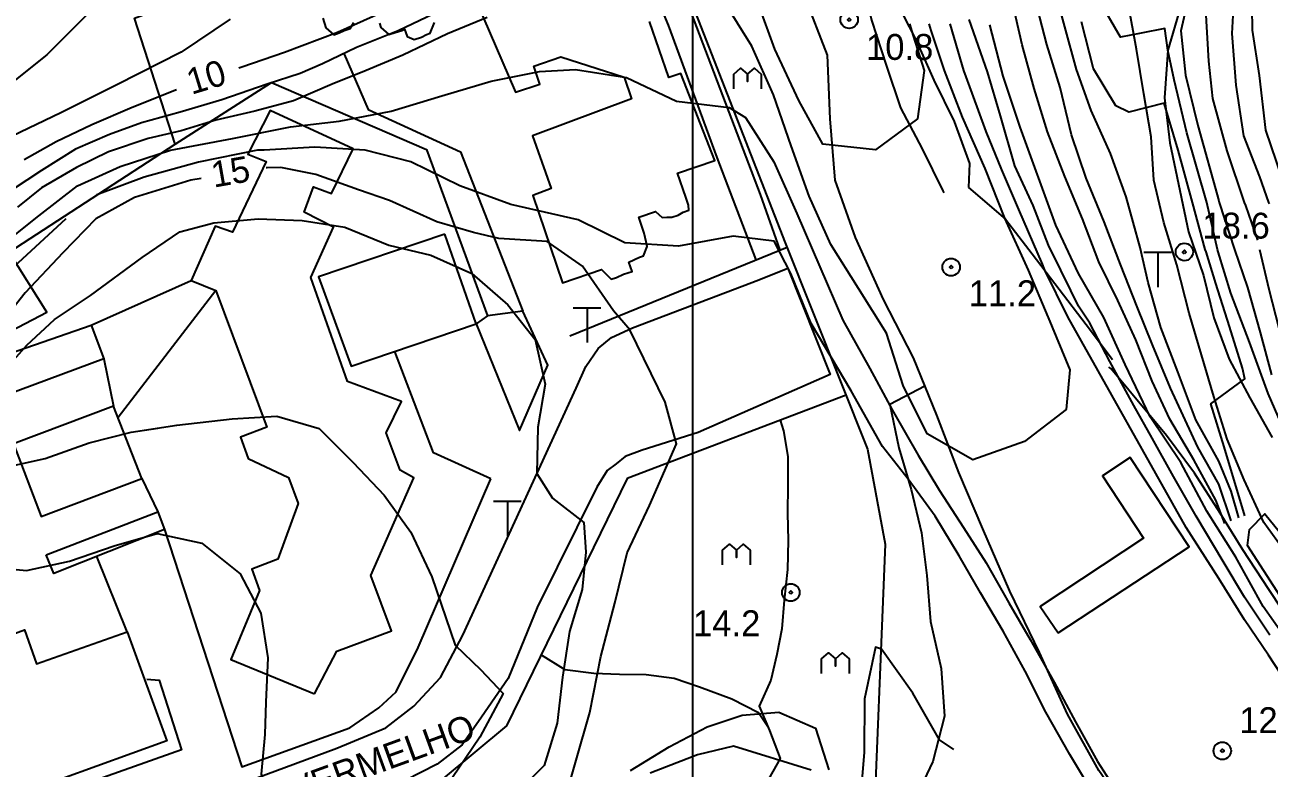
# Model space of a CAD drawing. Extents: x 555347 to 556479, y 8560498 to 8561653.
# Drawn here: x 556122.6 to 556266.9, y 8561298 to 8561384.2 of the extents above; entities that cross this region are included whole.
import ezdxf

# ---------------------------------------------------------------- set-up
doc = ezdxf.new("R2010")
doc.units = 0
doc.header["$MEASUREMENT"] = 0
for name, color, linetype in [('10', 24, 'CONTINUOUS'), ('12', 3, 'CONTINUOUS'), ('13', 3, 'CONTINUOUS'), ('14', 3, 'CONTINUOUS'), ('20', 4, 'CONTINUOUS'), ('30', 2, 'CONTINUOUS'), ('31', 255, 'CONTINUOUS'), ('38', 255, 'CONTINUOUS'), ('4', 255, 'CONTINUOUS'), ('44', 255, 'CONTINUOUS'), ('5', 1, 'CONTINUOUS'), ('50', 255, 'CONTINUOUS'), ('6', 2, 'CONTINUOUS'), ('7', 42, 'CONTINUOUS')]:
    doc.layers.add(name, color=color, linetype=linetype)

# ---------------------------------------------------------------- blocks, each defined once
blk = doc.blocks.new('COD007', base_point=(556370.32, 8561240.38))
at = {"layer": '4'}
for points in [[(556370.316, 8561241.3956), (556370.5168, 8561241.3792), (556370.7156, 8561241.318), (556370.9212, 8561241.2012), (556371.1236, 8561241.0072), (556371.2452, 8561240.7848), (556371.3152, 8561240.5864), (556371.3332, 8561240.3828), (556371.314, 8561240.188), (556371.2436, 8561239.9836), (556371.1232, 8561239.7764), (556370.9232, 8561239.5776), (556370.718, 8561239.4492), (556370.5176, 8561239.396), (556370.3128, 8561239.3792), (556370.108, 8561239.3984), (556369.9132, 8561239.4596), (556369.7048, 8561239.5812), (556369.5112, 8561239.7812), (556369.3808, 8561239.9844), (556369.3248, 8561240.184), (556369.3128, 8561240.386), (556369.3268, 8561240.5876), (556369.38, 8561240.79), (556369.5116, 8561240.9964), (556369.7064, 8561241.1968), (556369.9148, 8561241.3292), (556370.1204, 8561241.3896)], [(556370.32, 8561240.18), (556370.12, 8561240.38), (556370.32, 8561240.58), (556370.52, 8561240.38)]]:
    blk.add_lwpolyline(points, close=True, dxfattribs=at)
blk = doc.blocks.new('COD140', base_point=(555924.61, 8561329.59))
at = {"layer": '30'}
blk.add_lwpolyline([(555923.01, 8561327.89), (555923.01, 8561329.59), (555923.81, 8561330.298333), (555924.607333, 8561329.587167), (555924.61, 8561328.74), (555924.607333, 8561329.587167), (555925.41, 8561330.298333), (555926.207333, 8561329.587167), (555926.21, 8561327.89)], dxfattribs=at)
blk = doc.blocks.new('COD013', base_point=(555984.05, 8561208.14))
at = {"layer": '50'}
for p, q in [((555985.645993, 8561212.14), (555982.445993, 8561212.14)), ((555984.0524, 8561212.1364), (555984.0524, 8561208.1444))]:
    blk.add_line(p, q, dxfattribs=at)

msp = doc.modelspace()

# ---------------------------------------------------------------- linework, layer by layer
at = {"layer": '10'}
for points in [[(556182.98, 8561430.2, 12.87), (556210.77, 8561358.93, 16.19), (556220.31, 8561335.01, 17.22), (556222.37, 8561323.98, 17.25), (556220.84, 8561286.95, 16.62)], [(556108.29, 8561341.25, 18.07), (556106.61, 8561345.92, 17.21), (556113.61, 8561349.26, 17.26), (556115.92, 8561346.09, 17.43), (556125.12, 8561350.86, 16.95), (556120.77, 8561357.85, 16.11), (556140.03, 8561370.34, 16.35), (556135.29, 8561384.95, 16), (556149.88, 8561390.44, 16.45)], [(556140.03, 8561370.34, 16.35), (556151.2, 8561377.51, 16.71), (556169.15, 8561369.73, 16.9), (556176.22, 8561350.44, 17.49), (556174.91, 8561349.51, 21.56), (556179.95, 8561337.15, 17.69), (556183.25, 8561344.75, 17.32), (556180.34, 8561351.01, 17.07), (556176.22, 8561350.44, 17.49)], [(556185.78, 8561348.14, 17.25), (556210.98, 8561358.4, 16.69)], [(556130.28, 8561349.36, 20.74), (556141.86, 8561354.57, 49.41)], [(556144.72, 8561353.41, 48.27), (556133.4, 8561338.65, 20.23)], [(556176.63, 8561331.57, 17.58), (556169.96, 8561334.56, 17.45), (556165.49, 8561346.32, 20.22)], [(556131.73, 8561345.48, 20.2), (556132.88, 8561339.97, 20.74)], [(556217.82, 8561341.24, 16.24), (556192.45, 8561331.6, 15.73), (556178.45, 8561302.93, 17), (556166.96, 8561293.37, 20.23)], [(556136.14, 8561331.61, 20.38), (556138.02, 8561327.73, 20.67)], [(556138.79, 8561325.69, 20.82), (556147.76, 8561298.15, 19.04), (556160.26, 8561302.67, 18.64), (556163.62, 8561304.99, 18.64), (556165.66, 8561306.87, 18.64), (556168.2, 8561311.99, 18.45), (556176.63, 8561331.57, 17.58)], [(556134.47, 8561313.81, 49.47), (556130.92, 8561322.55, 20.57)]]:
    msp.add_polyline3d(points, dxfattribs=at)
at = {"layer": '12'}
msp.add_polyline3d([(556145.75, 8561295.48, 17.73), (556158.77, 8561300.33, 17.73), (556164.43, 8561302.7, 17.7), (556167.7, 8561305.21, 17.7), (556170.79, 8561308.53, 17.46), (556173.38, 8561313.42, 17.05), (556186.52, 8561342.06, 15.46), (556187.64, 8561344.57, 15.19), (556189.06, 8561346.67, 15.19), (556190.63, 8561347.94, 15.19), (556193.07, 8561349.05, 15.18), (556207.69, 8561354.62, 15.15), (556211.05, 8561355.97, 15.17), (556215.96, 8561343.67, 14.99), (556200.65, 8561336.94, 15.14), (556194.18, 8561334.88, 15.57), (556192.21, 8561334.14, 15.57), (556191.14, 8561333.31, 15.57), (556190.1, 8561332.52, 15.57), (556188.91, 8561330.59, 15.57), (556182.01, 8561316.62, 16.15), (556178.63, 8561308.39, 16.9), (556175.53, 8561303.93, 17.54), (556173.31, 8561300.7, 17.65), (556170.4, 8561298.47, 17.65), (556164.78, 8561295.62, 17.83)], dxfattribs=at)
at = {"layer": '13'}
for points in [[(556210.19, 8561358.07, 16.69), (556207.88, 8561364.52, 10.3), (556195.82, 8561396.26, 10.35), (556184.46, 8561425.69, 8.38), (556172.52, 8561420.27, 8.51), (556168.21, 8561405.31, 8.41), (556166.68, 8561400.78, 8.41), (556181.51, 8561405.5, 11.7), (556178.34, 8561414.66, 11.7), (556179.11, 8561416.39, 11.7)], [(556207.41, 8561356.94, 15.13), (556202.89, 8561368.8, 14.39), (556197.24, 8561384.17, 12.68), (556188.46, 8561405.12, 11.26), (556183.02, 8561418.81, 8.75), (556181.85, 8561420.58, 8.61), (556179.77, 8561417.34, 8.61), (556179.11, 8561416.39, 11.7)]]:
    msp.add_polyline3d(points, dxfattribs=at)
at = {"layer": '14'}
for points in [[(556223.53, 8561387.16), (556225.95, 8561382.36), (556228, 8561377.79), (556230.34, 8561373), (556232.14, 8561368.1), (556232.03, 8561365.35)], [(556269.28, 8561322.32), (556266.28, 8561326.48), (556263.99, 8561331.44), (556262.03, 8561336.15), (556260.46, 8561341.09), (556259.02, 8561345.94), (556257.61, 8561350.75), (556256.16, 8561356.36), (556254.66, 8561361.29), (556253.51, 8561366.18), (556253.21, 8561371.2), (556252.36, 8561376.19), (556251.5, 8561381.36), (556250.55, 8561386.65)]]:
    msp.add_lwpolyline(points, dxfattribs=at)
for points in [[(556187.5, 8561436.7, 7.18), (556190.24, 8561432.47, 8.02), (556193.18, 8561428.39, 8.79), (556196.23, 8561424.33, 9.1), (556199.29, 8561420.34, 9.32), (556202.34, 8561416.28, 9.49), (556205.63, 8561412.15, 9.97), (556210.03, 8561409.06, 10.04), (556215.74, 8561400.63, 10.27), (556217.11, 8561395.54, 10.45), (556219.48, 8561390.39, 10.54), (556220.77, 8561384.73, 10.79), (556222.51, 8561379.41, 10.89), (556224.13, 8561374.57, 11.08), (556226.63, 8561369.83, 11.18), (556229.03, 8561364.96, 11.34), (556229.15, 8561364.73, 11.47)], [(556256.58, 8561386.14, 20.45), (556255.14, 8561381.24, 20), (556254.74, 8561375.73, 19.63), (556255.38, 8561370.52, 18.85), (556257.53, 8561360.2, 18.52), (556259.26, 8561355.13, 18.52), (556260.48, 8561350.23, 18.74), (556262.25, 8561345.44, 19.03), (556264.64, 8561340.93, 19.24), (556267.22, 8561336.33, 19.42)], [(556226.97, 8561342.31, 11.58), (556222.89, 8561340.16, 13.14), (556223.95, 8561335.14, 13.89), (556225.36, 8561330.33, 14.37), (556226.56, 8561325.3, 14.4), (556227.2, 8561320.33, 14.4), (556227.61, 8561315.01, 14.43), (556228.86, 8561309.57, 14.48), (556229.24, 8561304.03, 14.55), (556227.87, 8561298.8, 14.82), (556222.34, 8561287.11, 16.62)], [(556210.19, 8561338.34, 15.13), (556210.56, 8561337.11, 14.62), (556211.07, 8561334.14, 14.53), (556211.06, 8561330.84, 14.5), (556211.03, 8561327.58, 14.5), (556211.11, 8561324.42, 14.5), (556211.03, 8561321.06, 14.5), (556210.66, 8561317.48, 14.5), (556210.37, 8561314.15, 14.5), (556209.79, 8561311.18, 14.5), (556209.08, 8561308.23, 14.5), (556207.74, 8561305.18, 14.3), (556208.95, 8561302.37, 12.76), (556210.17, 8561299.12, 12.19), (556207.27, 8561293.98, 8.99), (556204.77, 8561292.13, 9), (556202.37, 8561290.29, 8.37), (556200.01, 8561288.42, 7.99), (556199.71, 8561285.09, 6.5), (556198.71, 8561282.1, 6.5), (556197.67, 8561279.15, 5.46), (556197.54, 8561277.92, 5.3)], [(556182.45, 8561311.13, 16.05), (556185.21, 8561309.44, 15.56), (556188.56, 8561309.03, 14.91), (556191.56, 8561308.92, 14.55), (556194.64, 8561308.88, 14.39), (556197.88, 8561308.45, 14.25), (556200.83, 8561307.42, 14.16), (556204.56, 8561306.03, 14.1), (556207.65, 8561304.47, 14.02), (556208.74, 8561302.85, 13.63)]]:
    msp.add_polyline3d(points, dxfattribs=at)
at = {"layer": '20'}
for points in [[(556159.6, 8561380.78, 15.3), (556162.41, 8561374.38, 15.86), (556173.1, 8561369.46, 15.7), (556180.34, 8561351.01, 17.07)], [(556136.72, 8561308.32, 19.27), (556138.18, 8561308.23, 19.23), (556140.74, 8561300.12, 18.92), (556116.39, 8561291.53, 18.78), (556116.31, 8561292.8, 18.78)], [(556136.72, 8561308.32, 19.27), (556138.18, 8561308.23, 19.23), (556140.74, 8561300.12, 18.92), (556116.39, 8561291.53, 18.78), (556116.31, 8561292.8, 18.78)]]:
    msp.add_polyline3d(points, dxfattribs=at)
at = {"layer": '30'}
for points in [[(556266.02, 8561270.71, 12.48), (556260.77, 8561278.72, 12.57), (556256.04, 8561285.05, 12.6), (556251.35, 8561291.65, 12.67), (556247.14, 8561297.73, 12.72), (556243.51, 8561304.27, 12.72), (556240.26, 8561311.41, 12.58), (556236.82, 8561318.53, 12.37), (556233.69, 8561325.76, 11.94), (556230.89, 8561332.29, 11.7), (556228.33, 8561338.94, 11.57), (556225.65, 8561345.57, 11.47), (556222.17, 8561352.34, 11.23), (556218.92, 8561359.55, 11.17), (556216.57, 8561366.17, 11.02), (556215.97, 8561373.31, 10.87), (556215.65, 8561380.67, 10.72), (556213.01, 8561387.58, 10.52), (556208.45, 8561393.52, 10.14), (556205.36, 8561400.03, 9.97), (556205.77, 8561407.18, 9.83), (556207.05, 8561411.15, 9.95)], [(556232.03, 8561365.35, 12.24), (556236.31, 8561361.67, 12.23), (556239.4, 8561357.64, 12.23), (556245.67, 8561349.46, 12.23), (556248.73, 8561345.4, 12.23)]]:
    msp.add_polyline3d(points, dxfattribs=at)
at = {"layer": '31'}
msp.add_polyline3d([(556291.3, 8561284.2, 20.89), (556288.29, 8561288.62, 20.89), (556285.5, 8561293, 20.95), (556282.5, 8561297.16, 20.93), (556279.3, 8561301.49, 20.85), (556276.32, 8561305.79, 19.97), (556273.14, 8561309.94, 19.79), (556269.8, 8561314.29, 19.45), (556266.84, 8561318.73, 18.57), (556263.82, 8561323.33, 17.68), (556261.19, 8561327.58, 17.54), (556258.21, 8561332.21, 16.97), (556254.99, 8561336.58, 16.23), (556248.52, 8561344.35, 12.3), (556248.28, 8561344.49, 11.79)], dxfattribs=at)
at = {"layer": '44'}
msp.add_lwpolyline([(556200, 8561650.18), (556200, 8560498.19)], dxfattribs=at)
at = {"layer": '5'}
for points in [[(556269.34, 8561335.5, 20), (556266.75, 8561341.44, 20), (556264.6, 8561347.39, 20), (556262.44, 8561353.09, 20), (556260.97, 8561357.86, 20), (556260.88, 8561358.16, 20), (556259.64, 8561363.6, 20), (556257.35, 8561371.66, 20), (556255.87, 8561377.83, 20), (556255.13, 8561381.25, 20), (556254.79, 8561383.78, 20), (556252.03, 8561383.22, 20), (556249.65, 8561382.77, 20), (556247.13, 8561387.15, 20)], [(556164.88, 8561386.02, 10), (556158.86, 8561383.29, 10), (556152.71, 8561380.98, 10), (556147.76, 8561379.28, 10), (556147.41, 8561379.16, 10)], [(556269.79, 8561311.64, 15), (556266.19, 8561316.76, 15), (556263, 8561322.46, 15), (556259.65, 8561327.81, 15), (556256.66, 8561333.44, 15), (556253.09, 8561338.75, 15), (556250.2, 8561344.83, 15), (556247.73, 8561350.26, 15), (556244.77, 8561355.37, 15), (556242.14, 8561360.96, 15), (556238.02, 8561372.31, 15), (556236.02, 8561378.25, 15), (556234.51, 8561384.19, 15)], [(556140.19, 8561376.66, 10), (556135.02, 8561374.61, 10), (556130.36, 8561372.61, 10), (556126.2, 8561370.62, 10), (556122.5, 8561368.55, 10)], [(556184.85, 8561293.13, 15), (556188.11, 8561304.47, 15), (556189.4, 8561310.97, 15), (556191, 8561317.15, 15), (556192.42, 8561322.98, 15), (556195.04, 8561328.48, 15), (556198.14, 8561335.61, 15), (556196.83, 8561340.44, 15), (556192.76, 8561348.84, 15), (556190.84, 8561351.05, 15), (556187.25, 8561356.22, 15), (556183.14, 8561359.06, 15), (556177.54, 8561359.42, 15), (556174.63, 8561360.12, 15), (556170.37, 8561361.36, 15), (556164.86, 8561363.83, 15), (556161.26, 8561365.07, 15), (556156.32, 8561366.86, 15), (556152.28, 8561367.65, 15), (556150.68, 8561367.6, 15), (556150.59, 8561367.6, 15)], [(556143.04, 8561366.36, 15), (556141.83, 8561366.19, 15), (556135.31, 8561364.17, 15), (556130.82, 8561361.69, 15), (556127, 8561357.76, 15), (556122.61, 8561353.13, 15), (556118.87, 8561348.42, 15)], [(556271.19, 8561313.28, 20), (556264.36, 8561323.82, 20), (556264.59, 8561325.69, 20), (556266.4, 8561327.49, 20), (556268.55, 8561324.82, 20)], [(556230.32, 8561300.16, 15), (556228.65, 8561301.3, 15), (556225.57, 8561306.72, 15), (556221.93, 8561311.79, 15), (556221.24, 8561312.03, 15), (556219.95, 8561306.03, 15), (556219.93, 8561299.86, 15), (556219.36, 8561293.34, 15), (556218.77, 8561286.9, 15), (556219.46, 8561283.22, 15), (556222.15, 8561281.3, 15), (556228.2, 8561276.87, 15), (556233.74, 8561273.2, 15), (556239.02, 8561269.96, 15), (556243.62, 8561266.19, 15), (556249.24, 8561267.77, 15), (556255.06, 8561270.04, 15), (556258.45, 8561271.7, 15)]]:
    msp.add_polyline3d(points, dxfattribs=at)
at = {"layer": '6'}
for points in [[(556263.35, 8561327.02, 18), (556262.47, 8561330.14, 18), (556261.03, 8561333.59, 18), (556258.39, 8561338.38, 18), (556256.31, 8561343.98, 18), (556254.31, 8561349.1, 18), (556252.87, 8561354.3, 18), (556251.91, 8561358.38, 18), (556250.29, 8561364.26, 18), (556248.48, 8561369.27, 18), (556246.23, 8561374.26, 18), (556244.56, 8561379, 18), (556243.17, 8561383.95, 18), (556241.88, 8561388.85, 18)], [(556257.67, 8561388.06, 21), (556256.63, 8561383.51, 21), (556257.17, 8561378.35, 21), (556258.63, 8561372.54, 21), (556261.06, 8561363.78, 21), (556261.08, 8561363.6, 21), (556262.88, 8561358.16, 21), (556264.39, 8561353.74, 21), (556265.86, 8561348.52, 21), (556267.16, 8561343.62, 21)], [(556268.34, 8561366.52, 24), (556266.48, 8561372, 24), (556265.75, 8561378.3, 24), (556264.95, 8561383.58, 24), (556264.87, 8561388.86, 24)], [(556227.4, 8561384.32, 12), (556227.64, 8561383.55, 12), (556229.2, 8561378.88, 12), (556231.28, 8561373.47, 12), (556233.91, 8561367.54, 12), (556236.21, 8561361.78, 12), (556238.92, 8561355.76, 12), (556241.2, 8561350.32, 12), (556241.26, 8561350.26, 12), (556243.78, 8561344.18, 12), (556243.36, 8561339.6, 12), (556238.53, 8561335.9, 12), (556232.51, 8561333.75, 12), (556227.21, 8561336.77, 12), (556224.43, 8561342.37, 12), (556222.5, 8561348.43, 12), (556219.28, 8561353.62, 12), (556216.07, 8561358.71, 12), (556213.55, 8561364.31, 12), (556211.45, 8561370.18, 12), (556209.39, 8561376.08, 12), (556206.91, 8561381.71, 12), (556203.56, 8561387.06, 12)], [(556225.16, 8561384.32, 11), (556225.6, 8561382.92, 11), (556226.88, 8561378.88, 11), (556226.1, 8561373.31, 11), (556221.25, 8561369.72, 11), (556215.13, 8561370.34, 11), (556212.35, 8561375.44, 11), (556209.56, 8561381.36, 11), (556207.58, 8561386.79, 11)], [(556261.75, 8561326.38, 16), (556260.69, 8561329.08, 16), (556258.15, 8561333.74, 16), (556255.35, 8561338.46, 16), (556253.33, 8561342.89, 16), (556251.43, 8561347.66, 16), (556249.35, 8561352.22, 16), (556247.15, 8561356.71, 16), (556245.22, 8561361.7, 16), (556243.18, 8561366.59, 16), (556241.17, 8561371.77, 16), (556239.65, 8561376.81, 16), (556238.23, 8561381.87, 16), (556237.07, 8561386.93, 16)], [(556262.47, 8561326.7, 17), (556261.03, 8561330.94, 17), (556258.63, 8561335.23, 17), (556255.43, 8561342.06, 17), (556253.35, 8561347.1, 17), (556251.59, 8561351.5, 17), (556249.66, 8561356.42, 17), (556247.76, 8561361.36, 17), (556245.66, 8561366.41, 17), (556243.96, 8561371.44, 17), (556242.63, 8561376.94, 17), (556241.11, 8561381.9, 17), (556239.75, 8561387.18, 17)], [(556262.79, 8561387.42, 23), (556262.55, 8561383.18, 23), (556263.03, 8561377.18, 23), (556263.91, 8561371.34, 23), (556265.75, 8561366.57, 23), (556266.8, 8561363.6, 23), (556266.88, 8561363.45, 23)], [(556170.81, 8561385.85, 11), (556165.87, 8561383.49, 11), (556161.04, 8561381.58, 11), (556157.11, 8561379.67, 11), (556154.52, 8561378.55, 11), (556150.7, 8561377.31, 11), (556145.42, 8561375.51, 11), (556140.59, 8561374.05, 11), (556136.1, 8561372.82, 11), (556132.39, 8561371.47, 11), (556128.46, 8561369.78, 11), (556124.52, 8561367.31, 11), (556119.36, 8561363.94, 11)], [(556130.28, 8561385.86, 8), (556125.15, 8561380.73, 8), (556121.1, 8561377.49, 8)], [(556146.4, 8561384.84, 9), (556140.7, 8561381.04, 9), (556133.25, 8561377.22, 9), (556126.77, 8561373.98, 9), (556121.1, 8561371.28, 9)], [(556176.21, 8561385.06, 12), (556171.6, 8561383.15, 12), (556166.43, 8561380.68, 12), (556162.16, 8561378.88, 12), (556158.23, 8561377.31, 12), (556153.74, 8561375.4, 12), (556149.24, 8561374.17, 12), (556144.75, 8561373.15, 12), (556140.7, 8561371.92, 12), (556136.88, 8561371.02, 12), (556132.28, 8561369.45, 12), (556128.57, 8561367.65, 12), (556124.52, 8561365.29, 12), (556121.72, 8561363.04, 12)], [(556266.98, 8561313.41, 14), (556264.02, 8561317.85, 14), (556261.55, 8561321.96, 14), (556258.43, 8561327.23, 14), (556255.79, 8561331.83, 14), (556253.33, 8561336.28, 14), (556251.19, 8561340.06, 14), (556248.39, 8561345.16, 14), (556246.09, 8561349.61, 14), (556244.79, 8561351.59, 14), (556243.88, 8561353.4, 14), (556242.72, 8561355.76, 14), (556241.31, 8561358.66, 14), (556239.5, 8561363.26, 14), (556237.39, 8561367.85, 14), (556235.72, 8561373.63, 14), (556234.24, 8561378.73, 14), (556232.1, 8561384.82, 14)], [(556259.51, 8561385.98, 22), (556259.83, 8561379.98, 22), (556260.31, 8561375.66, 22), (556261.99, 8561369.58, 22), (556264, 8561363.6, 22), (556264.14, 8561363.25, 22), (556265.52, 8561359.22, 22)], [(556269.96, 8561306.28, 13), (556266.82, 8561311.1, 13), (556264.02, 8561315.22, 13), (556261.06, 8561319.99, 13), (556257.27, 8561325.91, 13), (556243.52, 8561350.32, 13), (556240.88, 8561355.76, 13), (556240.58, 8561356.45, 13), (556237.86, 8561362.77, 13), (556235.88, 8561367.38, 13), (556234.07, 8561371.82, 13), (556232.43, 8561376.26, 13), (556231.48, 8561378.88, 13), (556231.28, 8561379.55, 13), (556229.88, 8561384.32, 13)], [(556264.07, 8561327.26, 19), (556261.67, 8561335.26, 19), (556260.11, 8561340.24, 19), (556264.08, 8561343.16, 19), (556263.78, 8561344.38, 19), (556262.3, 8561349.2, 19), (556260.71, 8561354.22, 19), (556259.58, 8561357.88, 19), (556259.48, 8561358.16, 19), (556258, 8561363.6, 19), (556256.35, 8561369.67, 19), (556254.71, 8561375.1, 19), (556250.62, 8561374.08, 19), (556249.1, 8561374.81, 19), (556246.51, 8561379.1, 19), (556245.11, 8561384.55, 19)], [(556119.36, 8561358.21, 13), (556124.19, 8561362.03, 13), (556128.68, 8561365.51, 13), (556133.63, 8561367.76, 13), (556139.47, 8561369.67, 13), (556146.66, 8561371.02, 13), (556153.4, 8561372.37, 13), (556159.02, 8561373.04, 13), (556165.08, 8561374.17, 13), (556170.93, 8561375.96, 13), (556176.66, 8561377.65, 13), (556182.27, 8561378.77, 13), (556186.43, 8561379, 13), (556192.37, 8561378.09, 13), (556198.15, 8561375.36, 13), (556204.25, 8561374.6, 13), (556206.14, 8561373.45, 13), (556209.45, 8561368.32, 13), (556212.1, 8561362.31, 13), (556214.76, 8561356.12, 13), (556217.45, 8561349.94, 13), (556220.58, 8561344.34, 13), (556223.16, 8561339.56, 13), (556226.17, 8561334.3, 13), (556228.64, 8561330.19, 13), (556231.44, 8561325.91, 13), (556234.07, 8561321.8, 13), (556236.71, 8561317.19, 13), (556239.17, 8561312.91, 13), (556241.97, 8561307.98, 13), (556244.44, 8561303.37, 13), (556246.98, 8561298.79, 13), (556250.11, 8561293.9, 13)], [(556246.32, 8561295.36, 14), (556243.78, 8561299.58, 14), (556240.98, 8561304.52, 14), (556238.57, 8561309.25, 14), (556236.03, 8561313.89, 14), (556233.41, 8561318.34, 14), (556230.95, 8561322.62, 14), (556228.15, 8561327.23, 14), (556225.02, 8561331.51, 14), (556222.06, 8561335.29, 14), (556218.43, 8561341.76, 14), (556213.76, 8561349.58, 14), (556211.4, 8561355.37, 14), (556209.49, 8561359.1, 14), (556204.73, 8561359.69, 14), (556198.37, 8561358.55, 14), (556192.18, 8561358.93, 14), (556186.77, 8561361.58, 14), (556178.96, 8561363.35, 14), (556173.04, 8561365.53, 14), (556167.33, 8561368.32, 14), (556162.05, 8561369.67, 14), (556156.21, 8561370.01, 14), (556150.32, 8561369.68, 14), (556149.58, 8561369.67, 14), (556142.72, 8561368.28, 14), (556136.43, 8561366.53, 14), (556130.93, 8561364.5, 14)], [(556118.89, 8561342.66, 16), (556122.81, 8561347.04, 16), (556126.04, 8561350.04, 16), (556130.19, 8561352.81, 16), (556136.19, 8561357.2, 16), (556140.57, 8561360.2, 16), (556144.49, 8561361.23, 16), (556149.65, 8561361.7, 16), (556154.75, 8561361.5, 16), (556159.7, 8561360.74, 16), (556164.81, 8561358.64, 16), (556169.68, 8561357.5, 16), (556174.42, 8561355.37, 16), (556178.6, 8561351.74, 16), (556181.76, 8561347.7, 16), (556182.94, 8561342.53, 16), (556182.07, 8561337.55, 16), (556181.94, 8561332.19, 16), (556183.79, 8561329.33, 16), (556187.41, 8561326.51, 16), (556187.64, 8561323.05, 16), (556187.2, 8561318.74, 16), (556185.74, 8561313.87, 16), (556184.93, 8561308.56, 16), (556184.33, 8561303.23, 16), (556182.79, 8561298.3, 16), (556179.12, 8561294.66, 16)], [(556127.33, 8561361.69, 14), (556121.27, 8561356.08, 14)], [(556265.76, 8561358.16, 22), (556266.86, 8561353.56, 22), (556268.01, 8561349.03, 22)], [(556119.64, 8561332.76, 17), (556124.96, 8561333.93, 17), (556130.04, 8561335.74, 17), (556134.93, 8561336.96, 17), (556140.2, 8561337.78, 17), (556146.61, 8561338.52, 17), (556151.82, 8561338.84, 17), (556156.72, 8561337.41, 17), (556160.65, 8561333.45, 17), (556164.24, 8561329.68, 17), (556167.36, 8561325.36, 17), (556169.77, 8561320.18, 17), (556172.49, 8561312.26, 17), (556175.48, 8561309.4, 17), (556178.07, 8561306.68, 17), (556175.35, 8561301.62, 17), (556171.35, 8561295.72, 17)], [(556119.64, 8561332.76, 17), (556124.96, 8561333.93, 17), (556130.04, 8561335.74, 17), (556134.93, 8561336.96, 17), (556138.01, 8561337.44, 17)], [(556114.71, 8561321.69, 18), (556122.78, 8561320.91, 18), (556127.77, 8561322.02, 18), (556132.95, 8561323.78, 18), (556137.94, 8561325.2, 18), (556143.1, 8561324.09, 18), (556147.54, 8561320.54, 18), (556149.96, 8561315.99, 18), (556150.78, 8561310.79, 18), (556150.53, 8561305.66, 18), (556150.43, 8561301.91, 18), (556149.99, 8561297.32, 18), (556151.16, 8561293.66, 18), (556152.24, 8561290.75, 18), (556150.21, 8561289.29, 18), (556145.79, 8561286.49, 18), (556141.97, 8561282.54, 18), (556137.47, 8561279.15, 18), (556132.94, 8561278.13, 18), (556127.46, 8561277.16, 18), (556122.29, 8561276.62, 18)], [(556122.78, 8561320.91, 18), (556127.77, 8561322.02, 18), (556132.95, 8561323.78, 18), (556137.94, 8561325.2, 18), (556138.01, 8561325.18, 18)], [(556192.81, 8561297.75, 14), (556197.29, 8561300.5, 14), (556201.71, 8561302.82, 14), (556205.76, 8561304.17, 14), (556210.03, 8561304.51, 14), (556214.29, 8561302.64, 14), (556215.84, 8561297.81, 14)], [(556213.79, 8561297.76, 13), (556204.75, 8561300.57, 13), (556200.59, 8561299.56, 13), (556195.1, 8561297.41, 13)]]:
    msp.add_polyline3d(points, dxfattribs=at)
at = {"layer": '7'}
for points in [[(556174.95, 8561386.86, 43.66), (556179.5, 8561376.4, 47.47), (556182.31, 8561377.31, 47.47), (556181.6, 8561379.39, 43.17), (556184.76, 8561380.47, 43.44), (556192.08, 8561378.11, 43.49), (556192.92, 8561375.63, 43.91), (556181.45, 8561371.33, 47.06), (556183.61, 8561365.2, 43.52), (556181.5, 8561364.41, 43.53), (556184.95, 8561354.29, 43.53), (556189.44, 8561355.82, 43.52), (556190.56, 8561354.72, 43.1), (556191.19, 8561354.89, 43.12), (556192.01, 8561355.28, 43.12), (556193, 8561355.61, 43.12), (556192.64, 8561356.66, 43.12), (556193.85, 8561357.25, 43.12), (556194.32, 8561357.41, 43.12), (556194.74, 8561358.51, 43.12), (556194.65, 8561359.03, 43.12), (556194.42, 8561360.02, 43.17), (556193.78, 8561361.9, 43.23), (556195.72, 8561362.57, 43.23), (556196.49, 8561361.87, 43.23), (556197.02, 8561361.88, 43.23), (556197.61, 8561361.88, 43.23), (556198.33, 8561362.12, 43.23), (556198.91, 8561362.47, 43.23), (556199.57, 8561362.7, 43.23), (556199.54, 8561363.3, 43.23), (556199.23, 8561364.22, 43.23), (556198.28, 8561366.98, 43.27), (556202.62, 8561368.47, 43.41), (556198.65, 8561378.54, 43.77), (556197.25, 8561378.1, 43.77), (556195.04, 8561384.57, 43.24)], [(556157.14, 8561384.97, 43.47), (556157.49, 8561383.85, 43.48), (556158.42, 8561383.05, 43.52), (556159.03, 8561383.25, 43.52), (556159.62, 8561383.53, 43.55), (556160.3, 8561383.77, 43.56), (556160.72, 8561384.45, 43.56)], [(556163.73, 8561384.39, 43.66), (556163.88, 8561383.87, 43.66), (556164.79, 8561383.08, 43.66), (556165.53, 8561383.29, 43.66), (556166.3, 8561383.55, 43.66), (556166.63, 8561383.71, 43.66), (556166.93, 8561382.84, 43.66), (556167.75, 8561382.48, 43.66), (556168.57, 8561382.76, 43.66), (556169.15, 8561383.09, 43.66), (556169.58, 8561383.24, 43.66), (556170.09, 8561384.48, 43.66)]]:
    msp.add_polyline3d(points, dxfattribs=at)
for points in [[(556156.16, 8561306.62, 46.79), (556158.78, 8561311.58, 48.93), (556165.09, 8561313.93, 49.46), (556162.7, 8561320.34, 46.53), (556167.68, 8561331.67, 46.96), (556166.11, 8561332.56, 46.96), (556164.49, 8561336.89, 49.48), (556166.26, 8561340.53, 49.48), (556160.01, 8561342.84, 49.48), (556155.75, 8561354.9, 47.06), (556158.38, 8561360.72, 49.44), (556154.99, 8561362.49, 47.27), (556156.06, 8561365.4, 46.69), (556158.15, 8561364.65, 46.69), (556160.66, 8561369.81, 46.69), (556151.02, 8561374.27, 46.91), (556148.45, 8561369.19, 46.8), (556150.57, 8561368.34, 46.82), (556146.65, 8561360.15, 49.42), (556144.66, 8561360.84, 49.42), (556141.86, 8561354.57, 49.41), (556144.72, 8561353.41, 48.27), (556150.64, 8561337.54, 49.39), (556147.58, 8561336.39, 49.34), (556148.5, 8561333.91, 49.34), (556153.15, 8561331.72, 47.44), (556154.27, 8561328.7, 46.36), (556151.91, 8561322.23, 49.23), (556148.91, 8561321.1, 49.23), (556149.81, 8561318.61, 49.15), (556146.46, 8561310.59, 46.45)], [(556171.3, 8561359.91, 21.58), (556156.65, 8561354.96, 21.61), (556160.42, 8561344.6, 21.57), (556174.91, 8561349.51, 21.56)], [(556117.08, 8561344.82, 18.98), (556130.28, 8561349.36, 20.74), (556131.73, 8561345.48, 20.2), (556118.71, 8561340.63, 19.16)], [(556092.94, 8561299.21, 49.05), (556091, 8561295.88, 19.06), (556077.83, 8561302.13, 18.95), (556079.44, 8561305.58, 18.98), (556069.15, 8561311.05, 19.12), (556080.21, 8561334.55, 19.72), (556103.48, 8561342.78, 19.84), (556116.06, 8561307.73, 20.23), (556119.89, 8561309.1, 49.29), (556118.63, 8561312.63, 51.55), (556122.53, 8561314.03, 51.58), (556123.94, 8561310.1, 49.34), (556134.47, 8561313.81, 49.47), (556139.04, 8561301.17, 48.95), (556110.61, 8561290.89, 49.23)], [(556121.28, 8561335.63, 20.58), (556124.47, 8561327.18, 20.29), (556136.14, 8561331.61, 20.38), (556132.88, 8561339.97, 20.74)], [(556242.43, 8561313.7, 15.23), (556257.59, 8561323.68, 15.24), (556250.78, 8561334.02, 15.02), (556247.56, 8561331.9, 15.12), (556252.32, 8561324.67, 15.34), (556240.31, 8561316.77, 15.4)], [(556125.07, 8561322.76, 20.41), (556138.02, 8561327.73, 20.67), (556138.79, 8561325.69, 20.82), (556125.94, 8561320.56, 20.65)]]:
    msp.add_polyline3d(points, close=True, dxfattribs=at)

# ---------------------------------------------------------------- block references
at = {"layer": '30'}
for p in [(556206.39, 8561378.46, 12.48), (556205.1, 8561323.28, 14.08), (556205.1, 8561323.28, 14.08), (556216.58, 8561310.69)]:
    msp.add_blockref('COD140', p, dxfattribs=at)
at = {"layer": '4'}
for p in [(556218.18, 8561384.78, 10.8), (556257.05, 8561357.85, 18.6), (556230, 8561356.09, 11.2), (556211.41, 8561318.37, 14.2), (556261.45, 8561300.01, 12.2)]:
    msp.add_blockref('COD007', p, dxfattribs=at)
at = {"layer": '50'}
for p in [(556253.96, 8561353.78, 19), (556187.79, 8561347.34, 14.8), (556178.55, 8561324.93, 24.16)]:
    msp.add_blockref('COD013', p, dxfattribs=at)

# ---------------------------------------------------------------- texts
at = {"layer": '38'}
msp.add_text('VERMELHO', height=3, rotation=20, dxfattribs=at).set_placement((556153.92, 8561293.85))
at = {"layer": '4'}
for s, p in [('10.8', (556220.13, 8561380.13, 10.8)), ('18.6', (556259.15, 8561359.41, 18.6)), ('11.2', (556232.04, 8561351.57, 11.2)), ('14.2', (556200.07, 8561313.31, 14.2)), ('12.2', (556263.41, 8561302.07, 12.2))]:
    msp.add_text(s, height=3, dxfattribs=at).set_placement(p)
at = {"layer": '5'}
for s, rotation, p in [('10', 17, (556141.91, 8561376.07)), ('15', 10, (556144.49, 8561365.31))]:
    msp.add_text(s, height=3, rotation=rotation, dxfattribs=at).set_placement(p)

doc.saveas('drawing.dxf')
